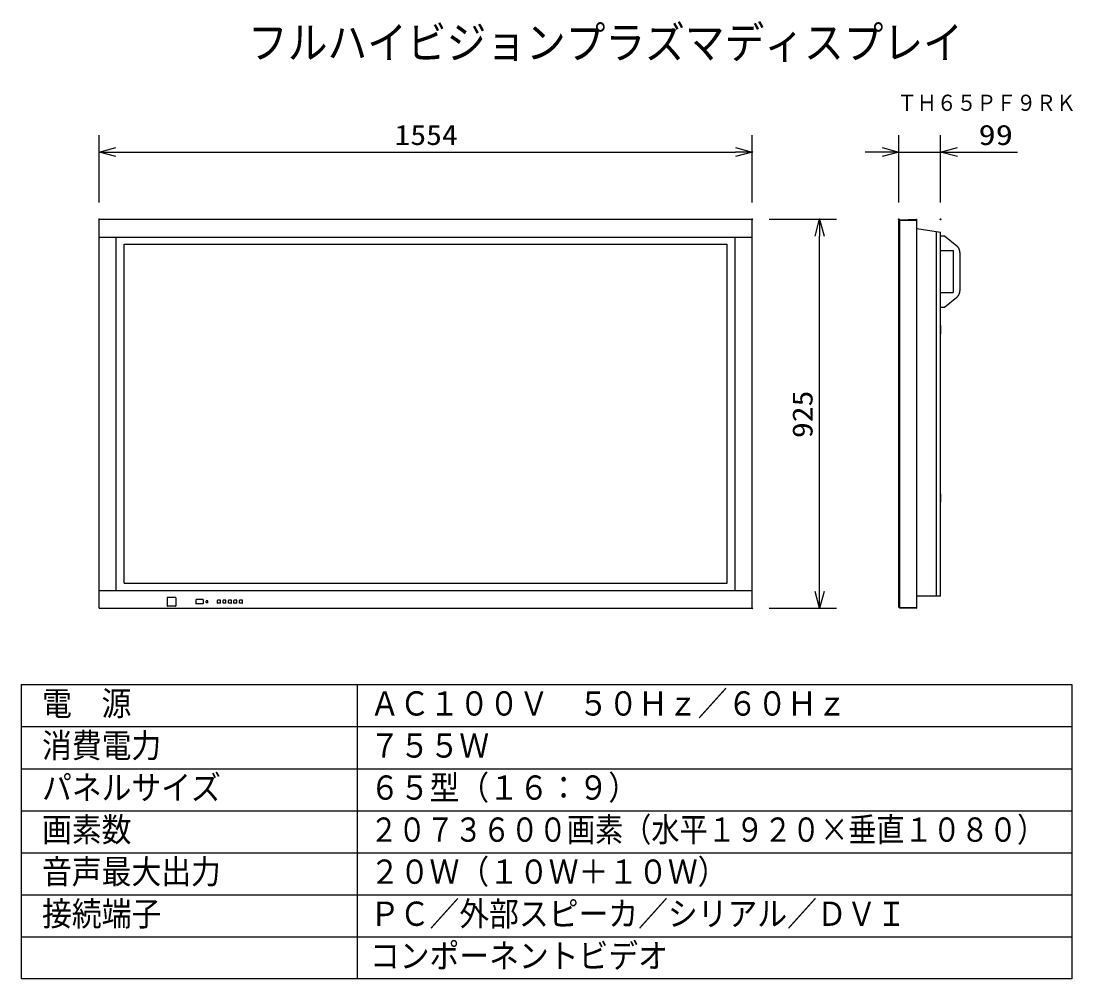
# Model space of a CAD drawing. Units: millimetres, scale not verified. Extents: x -63 to 63, y -57 to 57.
import ezdxf
from ezdxf.enums import TextEntityAlignment as Align

# ---------------------------------------------------------------- set-up
doc = ezdxf.new("R2010")
doc.units = ezdxf.units.MM
doc.header["$LTSCALE"] = 0.190236
doc.header["$PDMODE"] = 32
doc.header["$PDSIZE"] = 0.0951
for name, color, linetype in [('0-0_MOJI1', 2, 'Continuous'), ('0-1_TOUROKU', 1, 'Continuous'), ('0-2_GAIKEI', 1, 'Continuous'), ('0-3_WAKU', 3, 'Continuous'), ('0-4_DEFPOINTS', 7, 'Continuous')]:
    doc.layers.add(name, color=color, linetype=linetype)
doc.styles.add('ＭＳ ゴシック', font='')
doc.styles.get('ＭＳ ゴシック').set_extended_font_data('MS Gothic')

# ---------------------------------------------------------------- blocks, each defined once
blk = doc.blocks.new('_OPEN30')
at = {"layer": '0-3_WAKU', "color": 7}
blk.add_line((0, 0), (-1, 0), dxfattribs=at)
blk.add_lwpolyline([(-1, 0.26795), (0, 0), (-1, -0.26795)], dxfattribs=at)

msp = doc.modelspace()

# ---------------------------------------------------------------- linework, layer by layer
at = {"layer": '0-2_GAIKEI', "color": 7}
for p, q in [((-53.2197, -12.4338), (-53.2197, 33.8163)), ((-53.2197, 33.8163), (24.4805, 33.8163)), ((24.4805, -12.4338), (24.4805, 33.8163)), ((44.0455, 33.7919), (44.0211, 33.8163)), ((44.0455, -12.4344), (44.0455, 33.7919)), ((41.9205, -12.2788), (41.9205, 33.6613)), ((44.0211, 33.7162), (44.0455, 33.7412)), ((44.0455, 32.7053), (46.8705, 32.2863)), ((46.8705, -10.9788), (46.8705, 32.2863)), ((46.8751, 30.1056), (48.3721, 30.1056)), ((48.3721, 30.1056), (48.3721, 25.1036)), ((49.1748, 29.8755), (49.1748, 25.3305)), ((46.8751, 25.1036), (48.3721, 25.1036)), ((47.3229, 23.3552), (48.8025, 24.5547)), ((46.8751, 23.3552), (47.3229, 23.3552)), ((46.8705, 21.1913), (46.8705, 20.1912)), ((46.8705, 1.1912), (46.8705, 0.1912)), ((46.8705, -10.9788), (44.0455, -10.9788)), ((-53.2197, -12.4338), (24.4805, -12.4338)), ((41.9205, -12.2788), (42.0232, -12.3815)), ((42.0232, -12.3815), (44.0455, -12.4344))]:
    msp.add_line(p, q, dxfattribs=at)
at = {"layer": '0-2_GAIKEI', "color": 3}
for p, q in [((26.4805, 33.8163), (34.4805, 33.8163)), ((32.4805, -10.4338), (32.4805, 31.8163)), ((26.4805, -12.4338), (34.4805, -12.4338))]:
    msp.add_line(p, q, dxfattribs=at)
at = {"layer": '0-2_GAIKEI'}
for p, q in [((41.9205, 33.6612), (44.0211, 33.7162)), ((42.0232, -12.3815), (42.0232, 33.764)), ((-53.2197, 31.7113), (24.4805, 31.7113)), ((-51.1697, -10.3288), (-51.1697, 31.7113)), ((22.4305, -10.3288), (22.4305, 31.7113)), ((46.3805, -10.9788), (46.3805, 32.3592)), ((-50.2272, -9.4638), (-50.2272, 30.8463)), ((-50.2272, 30.8463), (21.488, 30.8463)), ((21.488, -9.4638), (21.488, 30.8463)), ((-50.2272, -9.4638), (21.488, -9.4638)), ((-53.2197, -10.3288), (24.4805, -10.3288)), ((-45.1222, -11.1813), (-45.1222, -12.1563)), ((-44.1222, -11.1563), (-45.0972, -11.1563)), ((-44.0972, -11.1813), (-44.0972, -12.1563)), ((-44.1222, -12.1813), (-45.0972, -12.1813)), ((-41.6947, -11.4263), (-41.6947, -11.8813)), ((-40.8496, -11.4013), (-41.6697, -11.4013)), ((-40.8496, -11.9063), (-41.6697, -11.9063)), ((-40.8246, -11.4263), (-40.8246, -11.8813)), ((-40.4971, -11.7413), (-40.4971, -11.5663)), ((-40.2971, -11.5413), (-40.4721, -11.5413)), ((-40.2971, -11.7663), (-40.4721, -11.7663)), ((-40.2721, -11.7413), (-40.2721, -11.5663)), ((-39.1221, -11.8138), (-39.1221, -11.4938)), ((-38.7871, -11.4788), (-39.1071, -11.4788)), ((-38.7871, -11.8288), (-39.1071, -11.8288)), ((-38.7721, -11.8138), (-38.7721, -11.4938)), ((-38.4721, -11.8138), (-38.4721, -11.4938)), ((-38.1371, -11.4788), (-38.4571, -11.4788)), ((-38.1371, -11.8288), (-38.4571, -11.8288)), ((-38.1221, -11.8138), (-38.1221, -11.4938)), ((-37.8221, -11.8138), (-37.8221, -11.4938)), ((-37.4871, -11.4788), (-37.8071, -11.4788)), ((-37.4871, -11.8288), (-37.8071, -11.8288)), ((-37.4721, -11.8138), (-37.4721, -11.4938)), ((-37.1721, -11.8138), (-37.1721, -11.4938)), ((-36.8371, -11.4788), (-37.1571, -11.4788)), ((-36.8371, -11.8288), (-37.1571, -11.8288)), ((-36.8221, -11.8138), (-36.8221, -11.4938)), ((-36.5221, -11.8138), (-36.5221, -11.4938)), ((-36.1871, -11.4788), (-36.5071, -11.4788)), ((-36.1871, -11.8288), (-36.5071, -11.8288)), ((-36.1721, -11.8138), (-36.1721, -11.4938)), ((41.9205, -12.2788), (44.0455, -12.3344))]:
    msp.add_line(p, q, dxfattribs=at)
at = {"layer": '0-2_GAIKEI', "color": 7}
for points in [[(41.9205, 33.6613), (42.0232, 33.764), (44.0211, 33.8163)], [(46.8751, 31.853), (47.3229, 31.853), (48.8025, 30.654)], [(49.1748, 29.8755), (49.1748, 29.9029), (49.1716, 29.9265), (49.1716, 29.9533), (49.1683, 29.9769), (49.1648, 30.0003), (49.1612, 30.0247), (49.1583, 30.052), (49.155, 30.0753), (49.1477, 30.099), (49.1414, 30.1223), (49.1379, 30.1462), (49.1276, 30.1701), (49.1205, 30.1941), (49.114, 30.2208), (49.104, 30.2411), (49.0934, 30.2653), (49.0839, 30.2889), (49.0735, 30.3094), (49.0632, 30.3325), (49.0532, 30.3559), (49.0396, 30.3768), (49.0263, 30.3971), (49.0124, 30.421), (48.9853, 30.4611), (48.972, 30.4816), (48.9549, 30.4985), (48.9416, 30.5189), (48.9242, 30.5397), (48.9071, 30.5561), (48.8905, 30.5765), (48.8734, 30.5935), (48.8533, 30.6108), (48.8362, 30.6279), (48.8161, 30.6442), (48.8025, 30.654)], [(48.8025, 24.5547), (48.8161, 24.565), (48.8362, 24.582), (48.8533, 24.5953), (48.8905, 24.6325), (48.9071, 24.6496), (48.9242, 24.667), (48.9416, 24.6874), (48.9549, 24.7068), (48.972, 24.7277), (48.9853, 24.7479), (48.9989, 24.7677), (49.0124, 24.788), (49.0263, 24.8083), (49.0396, 24.8291), (49.0532, 24.8527), (49.0632, 24.8728), (49.0735, 24.897), (49.0839, 24.9206), (49.0934, 24.941), (49.104, 24.9643), (49.114, 24.9885), (49.1205, 25.0124), (49.1276, 25.0355), (49.1379, 25.0586), (49.1414, 25.0833), (49.1477, 25.1063), (49.155, 25.1305), (49.1583, 25.1573), (49.1612, 25.1814), (49.1648, 25.2048), (49.1683, 25.2318), (49.1716, 25.256), (49.1716, 25.2796), (49.1748, 25.3069), (49.1748, 25.3305)]]:
    msp.add_lwpolyline(points, dxfattribs=at)
at = {"layer": '0-2_GAIKEI'}
for centre, radius, start, end in [((-45.0972, -11.1813), 0.025, 90, 180), ((-44.1222, -11.1813), 0.025, 0, 90), ((-45.0972, -12.1563), 0.025, 180, 270), ((-44.1222, -12.1563), 0.025, 270, 0), ((-41.6697, -11.4263), 0.025, 90, 180), ((-41.6697, -11.8813), 0.025, 180, 270), ((-40.8496, -11.4263), 0.025, 0, 90), ((-40.8496, -11.8813), 0.025, 270, 0), ((-40.4721, -11.5663), 0.025, 90, 180), ((-40.4721, -11.7413), 0.025, 180, 270), ((-40.2971, -11.5663), 0.025, 0, 90), ((-40.2971, -11.7413), 0.025, 270, 0), ((-39.1071, -11.4938), 0.015, 90, 180), ((-39.1071, -11.8138), 0.015, 180, 270), ((-38.7871, -11.4938), 0.015, 0, 90), ((-38.7871, -11.8138), 0.015, 270, 0), ((-38.4571, -11.4938), 0.015, 90, 180), ((-38.4571, -11.8138), 0.015, 180, 270), ((-38.1371, -11.4938), 0.015, 0, 90), ((-38.1371, -11.8138), 0.015, 270, 0), ((-37.8071, -11.4938), 0.015, 90, 180), ((-37.8071, -11.8138), 0.015, 180, 270), ((-37.4871, -11.4938), 0.015, 0, 90), ((-37.4871, -11.8138), 0.015, 270, 0), ((-37.1571, -11.4938), 0.015, 90, 180), ((-37.1571, -11.8138), 0.015, 180, 270), ((-36.8371, -11.4938), 0.015, 0, 90), ((-36.8371, -11.8138), 0.015, 270, 0), ((-36.5071, -11.4938), 0.015, 90, 180), ((-36.5071, -11.8138), 0.015, 180, 270), ((-36.1871, -11.4938), 0.015, 0, 90), ((-36.1871, -11.8138), 0.015, 270, 0)]:
    msp.add_arc(centre, radius, start, end, dxfattribs=at)
at = {"layer": '0-3_WAKU'}
for p, q in [((-53.2197, 35.8163), (-53.2197, 43.8163)), ((24.4805, 35.8163), (24.4805, 43.8163)), ((41.9205, 35.8163), (41.9205, 43.8163)), ((46.8705, 35.8163), (46.8705, 43.8163)), ((-51.2197, 41.8163), (22.4805, 41.8163)), ((39.9205, 41.8163), (37.9205, 41.8163)), ((41.9205, 41.8163), (46.8705, 41.8163)), ((48.8705, 41.8163), (56.0372, 41.8163))]:
    msp.add_line(p, q, dxfattribs=at)
at = {"layer": '0-3_WAKU', "color": 4}
for p, q in [((-62.5001, -21.5), (62.5001, -21.5)), ((-62.5001, -21.5), (-62.5001, -56.5001)), ((-22.5, -21.5), (-22.5, -56.5001)), ((62.5001, -21.5), (62.5001, -56.5001)), ((62.5001, -56.5001), (-62.5001, -56.5001))]:
    msp.add_line(p, q, dxfattribs=at)
at = {"layer": '0-3_WAKU', "color": 1}
for p, q in [((-62.5001, -26.5), (62.5001, -26.5)), ((-62.5001, -31.5001), (62.5001, -31.5001)), ((-62.5001, -36.5001), (62.5001, -36.5001)), ((-62.5001, -41.5001), (62.5001, -41.5001)), ((-62.5001, -46.5001), (62.5001, -46.5001)), ((-62.5001, -51.5001), (62.5001, -51.5001))]:
    msp.add_line(p, q, dxfattribs=at)
at = {"layer": '0-3_WAKU', "color": 7}
for p in [(24.4805, 33.8163), (32.4805, 33.8163), (24.4805, -12.4338)]:
    msp.add_point(p, dxfattribs=at)
at = {"layer": '0-4_DEFPOINTS'}
for p in [(24.4805, 41.8163), (46.8705, 41.8163), (-53.2197, 33.8163), (24.4805, 33.8163), (41.9205, 33.8163), (46.8705, 33.8163)]:
    msp.add_point(p, dxfattribs=at)

# ---------------------------------------------------------------- block references
at = {"layer": '0-2_GAIKEI', "xscale": 2, "yscale": 2}
for p, rotation in [((32.4805, 33.8163), 90), ((32.4805, -12.4338), 270)]:
    msp.add_blockref('_OPEN30', p, dxfattribs=dict(at, rotation=rotation))
at = {"layer": '0-3_WAKU', "xscale": 2, "yscale": 2, "rotation": 180}
for p in [(-53.2197, 41.8163), (46.8705, 41.8163)]:
    msp.add_blockref('_OPEN30', p, dxfattribs=at)
at = {"layer": '0-3_WAKU', "xscale": 2, "yscale": 2}
for p in [(24.4805, 41.8163), (41.9205, 41.8163)]:
    msp.add_blockref('_OPEN30', p, dxfattribs=at)

# ---------------------------------------------------------------- texts
at = {"layer": '0-0_MOJI1', "style": 'ＭＳ ゴシック'}
for s, height, width, p in [('フルハイビジョンプラズマディスプレイ', 3.848, 0.9, (-35.5001, 51.7599)), ('電  源', 2.887, 0.9, (-60.0001, -26.0552)), ('ＡＣ１００Ｖ\u3000５０Ｈｚ／６０Ｈｚ', 2.887, 0.9, (-21, -26.0552)), ('消費電力', 2.887, 0.9, (-60.0001, -31.0552)), ('７５５Ｗ', 2.887, 0.9, (-21, -31.0552)), ('パネルサイズ', 2.887, 0.9, (-60.0001, -36.0552)), ('６５型（１６：９）', 2.887, 0.9, (-21, -36.0552)), ('画素数', 2.887, 0.9, (-60.0001, -41.0552)), ('２０７３６００画素（水平１９２０×垂直１０８０）', 2.887, 0.85, (-21, -41.0552)), ('音声最大出力', 2.887, 0.9, (-60.0001, -46.0552)), ('２０Ｗ（１０Ｗ＋１０Ｗ）', 2.887, 0.9, (-21, -46.0552)), ('接続端子', 2.887, 0.9, (-60.0001, -51.0552)), ('ＰＣ／外部スピーカ／シリアル／ＤＶＩ', 2.887, 0.9, (-21, -51.0552)), ('コンポーネントビデオ', 2.887, 0.9, (-21, -56.0552))]:
    msp.add_text(s, height=height, dxfattribs=dict(at, width=width)).set_placement(p, align=Align.BOTTOM_LEFT)
at = {"layer": '0-1_TOUROKU', "style": 'ＭＳ ゴシック', "width": 0.9}
msp.add_text('ＴＨ６５ＰＦ９ＲＫ', height=1.925, dxfattribs=at).set_placement((41.7, 46.13), align=Align.BOTTOM_LEFT)
at = {"layer": '0-2_GAIKEI', "color": 3, "style": 'ＭＳ ゴシック', "width": 1.15}
msp.add_text('925', height=2.406, rotation=90, dxfattribs=at).set_placement((32.3709, 7.8041), align=Align.BOTTOM_LEFT)
at = {"layer": '0-3_WAKU', "style": 'ＭＳ ゴシック'}
for s, width, p in [('1554', 1.15, (-18.077, 41.9259)), ('99', 1.25, (51.3869, 41.9259))]:
    msp.add_text(s, height=2.406, dxfattribs=dict(at, width=width)).set_placement(p, align=Align.BOTTOM_LEFT)

doc.saveas('drawing.dxf')
